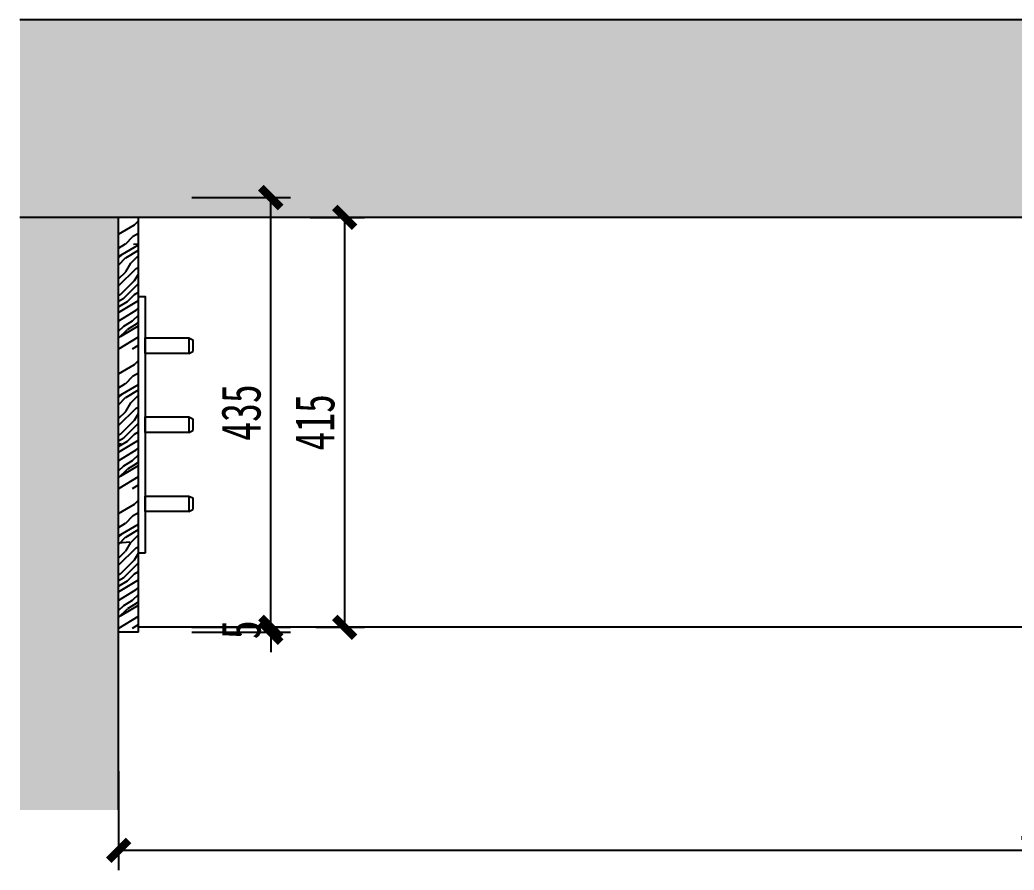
# Model space of a CAD drawing. Header units: millimetres. Extents: x 3104083 to 3173399, y -3165492 to -3044687.
# Drawn here: x 3129536 to 3130543, y -3055201 to -3054340 of the extents above; entities that cross this region are included whole.
import ezdxf

# ---------------------------------------------------------------- set-up
doc = ezdxf.new("R2010")
doc.units = ezdxf.units.MM
doc.header["$LTSCALE"] = 500
doc.header["$MEASUREMENT"] = 0
doc.header["$PDMODE"] = 2
doc.layers.get('0').update_dxf_attribs({"linetype": 'CONTINUOUS'})
doc.layers.get('DEFPOINTS').update_dxf_attribs({"linetype": 'CONTINUOUS'})
for name, color, linetype in [('A-土建墙（含管井、立管）', 6, 'CONTINUOUS'), ('D-节点填充', 250, 'CONTINUOUS'), ('D-节点尺寸', 5, 'CONTINUOUS'), ('D-造型细线', 146, 'CONTINUOUS'), ('E-立面填充', 250, 'CONTINUOUS'), ('P-活动家具', 146, 'CONTINUOUS'), ('W-尺寸', 5, 'CONTINUOUS')]:
    doc.layers.add(name, color=color, linetype=linetype)
doc.styles.add('DIM', font='SimSun.ttf', dxfattribs={"width": 0.7})
doc.dimstyles.new('20', dxfattribs={"dimscale": 20, "dimtxt": 2, "dimasz": 1, "dimexe": 1, "dimexo": 1, "dimgap": 0.5, "dimtad": 1, "dimdec": 0, "dimzin": 0, "dimdsep": 46, "dimtxsty": 'DIM', "dimblk": 'ARCHTICK', "dimcen": 0, "dimclrd": 5, "dimclre": 5, "dimclrt": 35, "dimadec": 0, "dimazin": 0, "dimtfac": 0.5, "dimtdec": 0, "dimtix": 1, "dimtmove": 2, "dimatfit": 2, "dimldrblk": 'A', "dimfxl": 0, "dimtolj": 1, "dimtzin": 0, "dimlwd": -1, "dimlwe": -1, "dimarcsym": 0})

# ---------------------------------------------------------------- blocks, each defined once
blk = doc.blocks.new('_ArchTick')
at = {"color": 0, "linetype": 'ByBlock', "const_width": 0.4}
blk.add_lwpolyline([(-0.5, -0.5), (0.5, 0.5)], dxfattribs=at)
blk = doc.blocks.new('*D1308')
at = {"layer": 'D-节点尺寸', "color": 5, "ltscale": 0.15}
for p, q in [((3129790.6, -3054955.5), (3129790.6, -3054935.5)), ((3129710.6, -3054955.5), (3129810.6, -3054955.5)), ((3129710.6, -3054960.5), (3129810.6, -3054960.5)), ((3129790.6, -3054960.5), (3129790.6, -3054955.5)), ((3129790.6, -3054960.5), (3129790.6, -3054980.5))]:
    blk.add_line(p, q, dxfattribs=at)
at = {"layer": 'DEFPOINTS', "color": 0, "ltscale": 0.15}
for p in [(3129656.5, -3054960.5), (3129671, -3054955.5), (3129790.6, -3054955.5)]:
    blk.add_point(p, dxfattribs=at)
at = {"layer": 'D-节点尺寸', "color": 5, "ltscale": 0.15, "xscale": 20, "yscale": 20, "zscale": 20}
for p, rotation in [((3129790.6, -3054955.5), 270), ((3129790.6, -3054960.5), 90)]:
    blk.add_blockref('_ArchTick', p, dxfattribs=dict(at, rotation=rotation))
at = {"layer": 'D-节点尺寸', "color": 35, "ltscale": 0.15, "insert": (3129760.6, -3054958), "char_height": 40, "attachment_point": 5, "rotation": 90, "style": 'DIM'}
blk.add_mtext('\\A1;5', dxfattribs=at)
blk = doc.blocks.new('A')
for p, q in [((-1.435, 1.148), (-1.09, 1.437)), ((-1.435, 1.148), (-0.369, 0)), ((-1.09, 1.437), (0, 0)), ((-0.369, 0), (-2.127, 0)), ((-1.435, -1.148), (-0.369, 0)), ((-1.09, -1.437), (0, 0)), ((-1.435, -1.148), (-1.09, -1.437))]:
    blk.add_line(p, q)
for points in [[(-1.435, 1.148), (-1.09, 1.437), (-0.369, 0), (0, 0)], [(-1.435, -1.148), (-1.09, -1.437), (-0.369, 0), (0, 0)]]:
    blk.add_solid(points)
blk = doc.blocks.new('*D1309')
at = {"layer": 'D-节点尺寸', "color": 5, "ltscale": 0.15}
for p, q in [((3129710.6, -3054520.4), (3129810.6, -3054520.4)), ((3129790.6, -3054955.5), (3129790.6, -3054520.4)), ((3129710.6, -3054955.5), (3129810.6, -3054955.5))]:
    blk.add_line(p, q, dxfattribs=at)
at = {"layer": 'DEFPOINTS', "color": 0, "ltscale": 0.15}
for p in [(3129671, -3054520.4), (3129790.6, -3054520.4), (3129671, -3054955.5)]:
    blk.add_point(p, dxfattribs=at)
at = {"layer": 'D-节点尺寸', "color": 5, "ltscale": 0.15, "xscale": 20, "yscale": 20, "zscale": 20}
for p, rotation in [((3129790.6, -3054520.4), 90), ((3129790.6, -3054955.5), 270)]:
    blk.add_blockref('_ArchTick', p, dxfattribs=dict(at, rotation=rotation))
at = {"layer": 'D-节点尺寸', "color": 35, "ltscale": 0.15, "insert": (3129760.6, -3054738), "char_height": 40, "attachment_point": 5, "rotation": 90, "style": 'DIM'}
blk.add_mtext('\\A1;435', dxfattribs=at)
blk = doc.blocks.new('*D1310')
at = {"layer": 'D-节点尺寸', "color": 5, "ltscale": 0.15}
for p, q in [((3129830.6, -3054540.4), (3129885.4, -3054540.4)), ((3129865.4, -3054540.4), (3129865.4, -3054955.5)), ((3129836.1, -3054955.5), (3129885.4, -3054955.5))]:
    blk.add_line(p, q, dxfattribs=at)
at = {"layer": 'DEFPOINTS', "color": 0, "ltscale": 0.15}
for p in [(3129810.6, -3054540.4), (3129816.1, -3054955.5), (3129865.4, -3054955.5)]:
    blk.add_point(p, dxfattribs=at)
at = {"layer": 'D-节点尺寸', "color": 5, "ltscale": 0.15, "xscale": 20, "yscale": 20, "zscale": 20}
for p, rotation in [((3129865.4, -3054540.4), 90), ((3129865.4, -3054955.5), 270)]:
    blk.add_blockref('_ArchTick', p, dxfattribs=dict(at, rotation=rotation))
at = {"layer": 'D-节点尺寸', "color": 35, "ltscale": 0.15, "insert": (3129835.4, -3054748), "char_height": 40, "attachment_point": 5, "rotation": 90, "style": 'DIM'}
blk.add_mtext('\\A1;415', dxfattribs=at)
blk = doc.blocks.new('*D1311')
at = {"layer": 'DEFPOINTS', "color": 0, "ltscale": 100}
for p in [(3131536.5, -3054980.4, 0), (3129636.5, -3055004.8, 0), (3131536.5, -3055181.3)]:
    blk.add_point(p, dxfattribs=at)
at = {"layer": 'W-尺寸', "color": 5, "ltscale": 100}
for p, q in [((3129636.5, -3055101.3), (3129636.5, -3055201.3)), ((3131536.5, -3055101.3), (3131536.5, -3055201.3)), ((3129636.5, -3055181.3), (3131536.5, -3055181.3))]:
    blk.add_line(p, q, dxfattribs=at)
at = {"layer": 'W-尺寸', "color": 5, "ltscale": 100, "xscale": 20, "yscale": 20, "zscale": 20, "rotation": 180}
blk.add_blockref('_ArchTick', (3129636.5, -3055181.3), dxfattribs=at)
at = {"layer": 'W-尺寸', "color": 5, "ltscale": 100, "xscale": 20, "yscale": 20, "zscale": 20}
blk.add_blockref('_ArchTick', (3131536.5, -3055181.3), dxfattribs=at)
at = {"layer": 'W-尺寸', "color": 35, "ltscale": 100, "insert": (3130586.5, -3055151.3), "char_height": 40, "attachment_point": 5, "style": 'DIM'}
blk.add_mtext('\\A1;1900', dxfattribs=at)

msp = doc.modelspace()

# ---------------------------------------------------------------- hatches: boundary and pattern name
at = {"layer": 'D-节点填充', "ltscale": 0.15}
h = msp.add_hatch(dxfattribs=at)
h.set_pattern_fill('PANEL', color=256, scale=100, angle=45, style=0, pattern_type=2)
h.set_pattern_definition([(5, (3129636.49, -3054970.43), (-8.716, 99.62), [20, -30, 10, -40]), (45, (3129684.22, -3054919.17), (-70.71, 70.71), [20, -80]), (45, (3129673.62, -3054922.7), (-70.71, 70.71), [10, -90]), (45, (3129632.96, -3054959.83), (-70.71, 70.71), [5, -70, 5, -20]), (45, (3129654.17, -3054931.54), (-70.71, 70.71), [20, -30, 5, -45]), (45, (3129634.72, -3054947.45), (-70.71, 70.71), [15, -85]), (45, (3129650.63, -3054928.01), (-70.71, 70.71), [30, -70]), (45, (3129627.65, -3054947.45), (-70.71, 70.71), [20, -80]), (45, (3129654.17, -3054917.4), (-70.71, 70.71), [50, -50]), (45, (3129629.42, -3054935.08), (-70.71, 70.71), [10, -30, 20, -40]), (45, (3129677.15, -3054883.81), (-70.71, 70.71), [20, -80]), (45, (3129661.24, -3054896.19), (-70.71, 70.71), [10, -90]), (45, (3129645.33, -3054908.56), (-70.71, 70.71), [10, -90]), (45, (3129608.21, -3054942.15), (-70.71, 70.71), [20, -80]), (45, (3129641.8, -3054905.03), (-70.71, 70.71), [20, -80]), (45, (3129638.26, -3054901.49), (-70.71, 70.71), [20, -20, 20, -40]), (45, (3129620.58, -3054912.1), (-70.71, 70.71), [10, -50, 20, -20]), (45, (3129632.96, -3054896.19), (-70.71, 70.71), [30, -70]), (45, (3129629.42, -3054892.65), (-70.71, 70.71), [20, -80]), (45, (3129599.37, -3054919.17), (-70.71, 70.71), [30, -40, 10, -20]), (45, (3129595.83, -3054915.63), (-70.71, 70.71), [50, -50]), (45, (3129636.49, -3054871.44), (-70.71, 70.71), [10, -90]), (45, (3129613.51, -3054890.89), (-70.71, 70.71), [20, -80]), (45, (3129597.6, -3054903.26), (-70.71, 70.71), [10, -40, 10, -40]), (45, (3129588.76, -3054908.56), (-70.71, 70.71), [10, -30, 20, -40]), (45, (3129601.14, -3054892.65), (-70.71, 70.71), [10, -50, 10, -30]), (45, (3129613.51, -3054876.74), (-70.71, 70.71), [30, -70]), (45, (3129581.69, -3054901.49), (-70.71, 70.71), [20, -80]), (45, (3129615.28, -3054864.37), (-70.71, 70.71), [10, -90]), (45, (3129627.65, -3054848.46), (-70.71, 70.71), [10, -90]), (59.036, (3129680.686, -3054915.634), (70.7107, 70.7107), [10.3, -402.01]), (59.036, (3129671.847, -3054892.653), (70.7107, 70.7107), [10.3, -402.01]), (59.036, (3129622.35, -3054857.297), (70.7107, 70.7107), [10.3, -402.01]), (59.036, (3129627.653, -3054905.027), (70.7107, 70.7107), [10.3, -402.01]), (59.036, (3129631.189, -3054880.278), (70.7107, 70.7107), [10.3, -402.01]), (59.036, (3129643.563, -3054878.51), (70.7107, 70.7107), [10.3, -402.01]), (59.036, (3129595.833, -3054901.492), (70.7107, 70.7107), [10.3, -402.01]), (59.036, (3129627.653, -3054876.743), (70.7107, 70.7107), [10.3, -402.01]), (59.036, (3129668.312, -3054889.117), (70.7107, 70.7107), [20.6, -391.71]), (59.036, (3129655.937, -3054890.885), (70.7107, 70.7107), [20.6, -391.71]), (59.036, (3129652.402, -3054887.35), (70.7107, 70.7107), [20.6, -391.71]), (210.964, (3129654.17, -3054931.544), (-70.7107, -70.7107), [10.3, -20.6, 10.3, -371.1106]), (210.964, (3129629.42, -3054935.08), (-70.7107, -70.7107), [10.3, -402.01]), (210.964, (3129597.6, -3054903.26), (-70.7107, -70.7107), [20.6, -391.71]), (239.036, (3129684.222, -3054919.17), (-70.7107, -70.7107), [10.3, -402.01]), (30.964, (3129698.364, -3054905.027), (70.7107, 70.7107), [10.3, -402.01]), (30.964, (3129652.402, -3054901.492), (70.7107, 70.7107), [10.3, -402.01]), (30.964, (3129654.17, -3054874.975), (70.7107, 70.7107), [10.3, -402.01]), (30.964, (3129620.582, -3054897.956), (70.7107, 70.7107), [10.3, -402.01]), (30.964, (3129604.672, -3054896.188), (70.7107, 70.7107), [10.3, -402.01]), (30.964, (3129608.208, -3054885.582), (70.7107, 70.7107), [10.3, -402.01]), (30.964, (3129620.582, -3054897.956), (70.7107, 70.7107), [10.3, -402.01]), (30.964, (3129631.189, -3054866.136), (70.7107, 70.7107), [41.2, -371.11]), (30.964, (3129636.492, -3054956.292), (70.7107, 70.7107), [41.2, -371.11]), (30.964, (3129638.26, -3054943.918), (70.7107, 70.7107), [41.2, -371.11]), (30.964, (3129641.795, -3054933.311), (70.7107, 70.7107), [10.3, -20.6, 20.6, -360.8106]), (30.964, (3129636.492, -3054928.008), (70.7107, 70.7107), [20.6, -20.6, 20.6, -350.5106]), (30.964, (3129622.35, -3054928.008), (70.7107, 70.7107), [41.2, -371.11]), (30.964, (3129609.975, -3054929.776), (70.7107, 70.7107), [41.2, -371.11]), (30.964, (3129606.44, -3054926.24), (70.7107, 70.7107), [41.2, -371.11]), (30.964, (3129634.724, -3054855.53), (70.7107, 70.7107), [10.3, -402.01]), (30.964, (3129634.724, -3054841.388), (70.7107, 70.7107), [20.6, -391.71]), (30.964, (3129595.833, -3054887.35), (70.7107, 70.7107), [20.6, -391.71]), (30.964, (3129650.634, -3054956.292), (70.7107, 70.7107), [41.2, -371.11]), (30.964, (3129643.563, -3054864.369), (70.7107, 70.7107), [30.9, -381.41]), (30.964, (3129655.937, -3054862.6), (70.7107, 70.7107), [61.8, -350.51])])
h.paths.add_polyline_path([(3129636.492, -3054960.469), (3129656.492, -3054960.469), (3129656.492, -3054540.435), (3129636.492, -3054540.435)])
at = {"layer": 'E-立面填充', "ltscale": 0.15}
h = msp.add_hatch(dxfattribs=at)
h.set_pattern_fill('ZIGZAG', color=256, scale=10, angle=315, style=0)
h.set_pattern_definition([(315, (135512.085, -110939.538), (22.4506403, -5e-15), [15.875, -15.875]), (45, (135523.31, -110950.763), (5e-15, 22.4506403), [15.875, -15.875])])
h.paths.add_polyline_path([(3131426.492, -3054450.435), (3131426.492, -3054540.435), (3131536.492, -3054540.435), (3131536.492, -3055108.856), (3131736.492, -3055108.856), (3131736.492, -3054340.435), (3129536.492, -3054340.435), (3129536.492, -3054540.435), (3131086.492, -3054540.435), (3131086.492, -3054450.435)])
h.paths.add_polyline_path([(3129536.492, -3055140.435), (3129636.492, -3055140.435), (3129636.492, -3054540.435), (3129536.492, -3054540.435)])

# ---------------------------------------------------------------- linework, layer by layer
at = {"layer": 'A-土建墙（含管井、立管）', "color": 6}
msp.add_line((3129636.492, -3055140.435), (3129636.492, -3054540.435), dxfattribs=at)
for points in [[(3131736.492, -3055108.856), (3131736.492, -3054340.435), (3129536.492, -3054340.435)], [(3131516.492, -3054540.435), (3129536.492, -3054540.435)], [(3131516.492, -3054540.435), (3129536.492, -3054540.435)]]:
    msp.add_lwpolyline(points, dxfattribs=at)
at = {"layer": 'D-造型细线', "color": 3}
for q in [(3129656.492, -3054540.435), (3129636.492, -3054960.469)]:
    msp.add_line((3129656.492, -3054960.469), q, dxfattribs=at)
at = {"layer": 'D-造型细线', "color": 251}
for p, q in [((3129707.578, -3054662.531), (3129707.578, -3054678.338)), ((3129707.578, -3054742.531), (3129707.578, -3054758.338)), ((3129707.578, -3054822.531), (3129707.578, -3054838.338)), ((3130635.984, -3054955.469), (3129656.492, -3054955.469))]:
    msp.add_line(p, q, dxfattribs=at)
at = {"layer": 'P-活动家具'}
for p, q in [((3129707.578, -3054662.531), (3129711.578, -3054664.531)), ((3129707.578, -3054678.338), (3129711.578, -3054676.338)), ((3129707.578, -3054742.531), (3129711.578, -3054744.531)), ((3129707.578, -3054758.338), (3129711.578, -3054756.338)), ((3129707.578, -3054822.531), (3129711.578, -3054824.531)), ((3129707.578, -3054838.338), (3129711.578, -3054836.338))]:
    msp.add_line(p, q, dxfattribs=at)
msp.add_lwpolyline([(3129663.495, -3054880.435), (3129656.492, -3054880.435), (3129656.492, -3054620.435), (3129663.495, -3054620.435)], close=True, dxfattribs=at)
for points in [[(3129707.578, -3054678.338), (3129663.495, -3054678.338), (3129663.495, -3054662.531), (3129707.578, -3054662.531)], [(3129711.578, -3054664.531), (3129711.578, -3054676.338)], [(3129707.578, -3054758.338), (3129663.495, -3054758.338), (3129663.495, -3054742.531), (3129707.578, -3054742.531)], [(3129711.578, -3054744.531), (3129711.578, -3054756.338)], [(3129707.578, -3054838.338), (3129663.495, -3054838.338), (3129663.495, -3054822.531), (3129707.578, -3054822.531)], [(3129711.578, -3054824.531), (3129711.578, -3054836.338)]]:
    msp.add_lwpolyline(points, dxfattribs=at)

# ---------------------------------------------------------------- dimensions: what is measured, and where the dimension line sits
at = {"layer": 'D-节点尺寸', "ltscale": 0.15}
for base, p1, p2, picture, middle in [((3129790.648, -3054520.435), (3129670.992, -3054955.469), (3129670.992, -3054520.435), '*D1309', (3129760.648, -3054737.952)), ((3129865.448, -3054955.469), (3129810.648, -3054540.435), (3129816.075, -3054955.469), '*D1310', (3129835.448, -3054747.952)), ((3129790.648, -3054955.469), (3129656.492, -3054960.469), (3129670.992, -3054955.469), '*D1308', (3129760.648, -3054957.969))]:
    dim = msp.add_linear_dim(base=base, p1=p1, p2=p2, angle=90, dimstyle='20', dxfattribs=at)
    dim.commit()
    dim.dimension.update_dxf_attribs({"geometry": picture, "text_midpoint": middle})
at = {"layer": 'W-尺寸', "color": 251, "ltscale": 100}
dim = msp.add_linear_dim(base=(3131536.492, -3055181.338, 0), p1=(3129636.492, -3055004.82), p2=(3131536.492, -3054980.435), dimstyle='20', dxfattribs=at)
dim.commit()
dim.dimension.update_dxf_attribs({"geometry": '*D1311', "text_midpoint": (3130586.492, -3055151.338, 0)})

doc.saveas('drawing.dxf')
